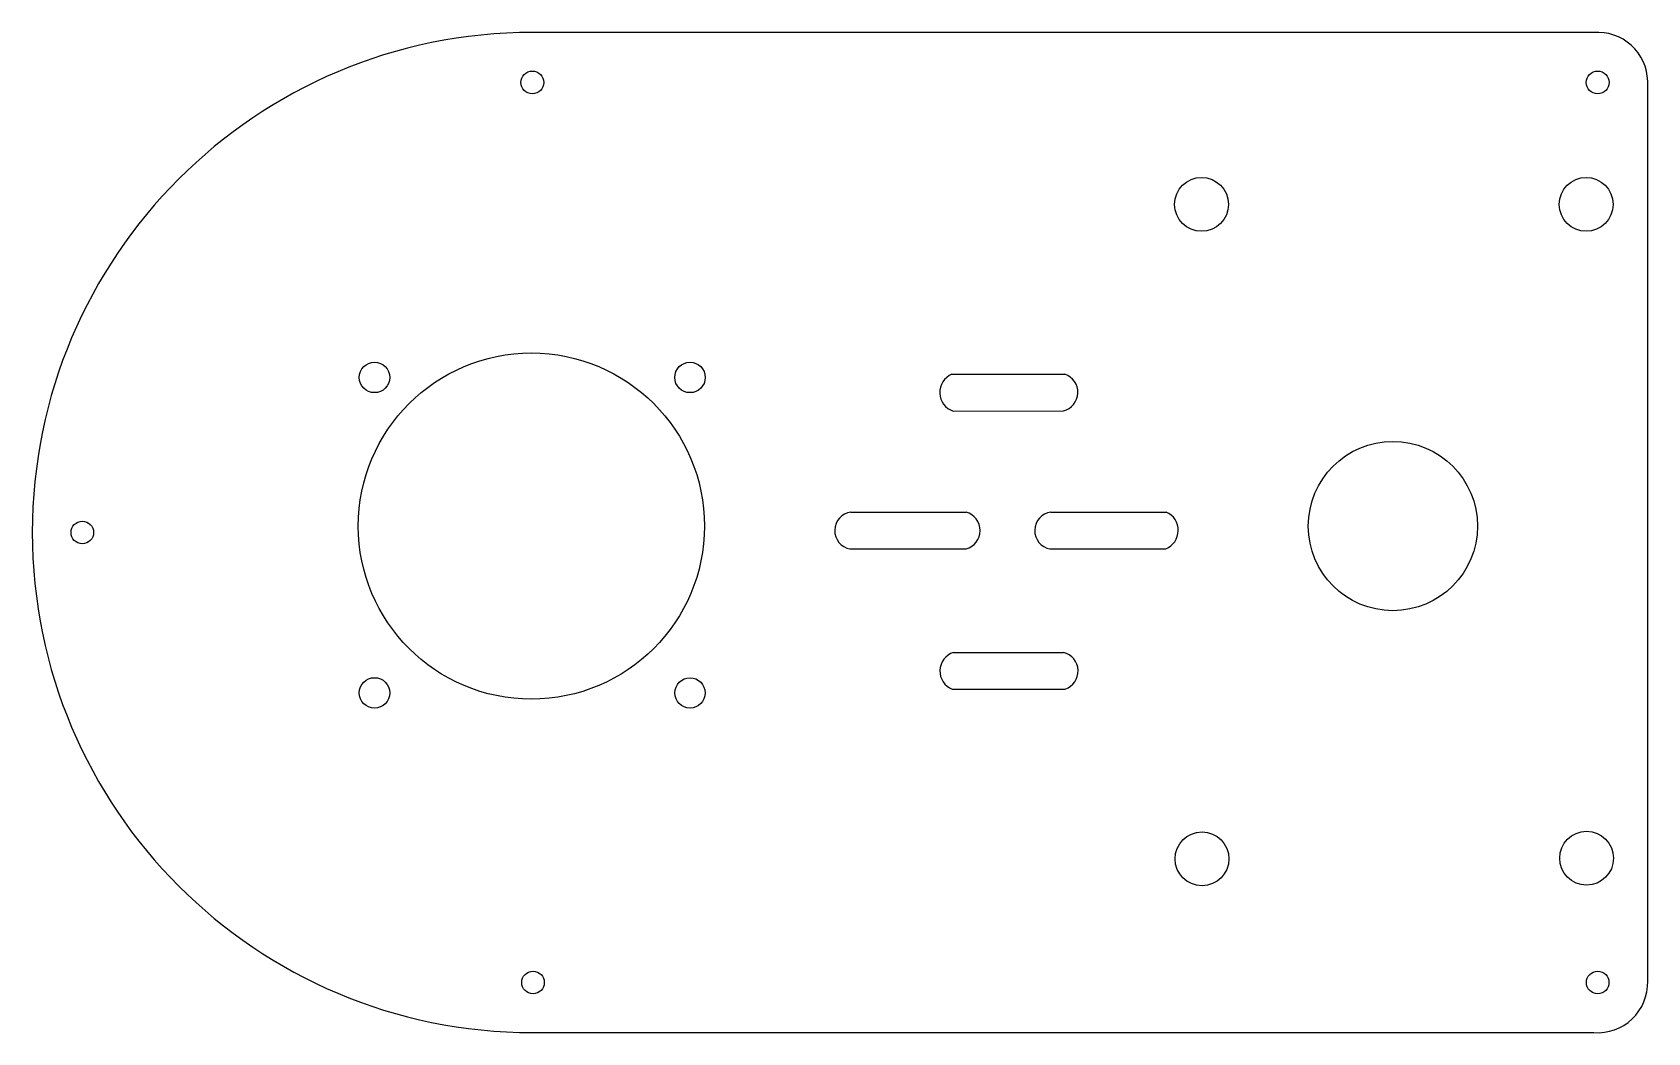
# Model space of a CAD drawing. Header units: millimetres. Extents: x -117 to 93, y -69 to 61.
import ezdxf

# ---------------------------------------------------------------- set-up
doc = ezdxf.new("R2010")
doc.units = ezdxf.units.MM

msp = doc.modelspace()

# ---------------------------------------------------------------- linework, layer by layer
at = {"color": 7, "linetype": 'Continuous', "lineweight": 25}
for p, q in [((85.8, 61.08), (-52.2, 61.08)), ((92.8, -62.25), (92.8, 54.75)), ((2.35, 16.65), (17.04, 16.67)), ((2.53, 11.86), (16.84, 11.89)), ((-10.78, -1.26), (4.22, -1.26)), ((15.22, -1.26), (30.22, -1.26)), ((-10.91, -6.06), (4.22, -6.06)), ((15.09, -6.06), (30.15, -6.06)), ((2.55, -19.51), (16.87, -19.51)), ((2.39, -24.3), (17.07, -24.3)), ((-52.2, -68.92), (85.8, -68.92))]:
    msp.add_line(p, q, dxfattribs=at)
for centre, radius in [((-52.2, 54.58), 1.48), ((86.3, 54.58), 1.48), ((34.8, 38.74), 3.5), ((84.8, 38.74), 3.5), ((-52.32, -3.08), 22.5), ((-72.71, 16.24), 1.98), ((-31.7, 16.24), 1.98), ((59.68, -3.08), 11), ((-110.7, -3.91), 1.47), ((-72.71, -24.77), 1.98), ((-31.7, -24.77), 1.97), ((34.86, -46.34), 3.5), ((84.86, -46.26), 3.5), ((-52.11, -62.42), 1.47), ((86.3, -62.42), 1.47)]:
    msp.add_circle(centre, radius, dxfattribs=at)
for centre, radius, start, end in [((-52.2, -3.92), 65, 90, 270), ((86.3, 54.6), 6.5, 1.284, 94.4262), ((3.31, 14.29), 2.55, 112.0365, 252.1058), ((16.22, 14.31), 2.5, 284.322, 71.0428), ((-10.46, -3.67), 2.43, 97.4386, 259.3932), ((3.52, -3.66), 2.5, 286.2602, 73.7398), ((15.54, -3.67), 2.43, 97.4386, 259.3932), ((29.16, -3.64), 2.61, 292.1386, 66.0831), ((3.34, -21.93), 2.55, 107.9842, 248.0536), ((16.25, -21.93), 2.5, 289.0473, 75.768), ((86.3, -62.44), 6.5, 265.5745, 1.6172)]:
    msp.add_arc(centre, radius, start, end, dxfattribs=at)

doc.saveas('drawing.dxf')
